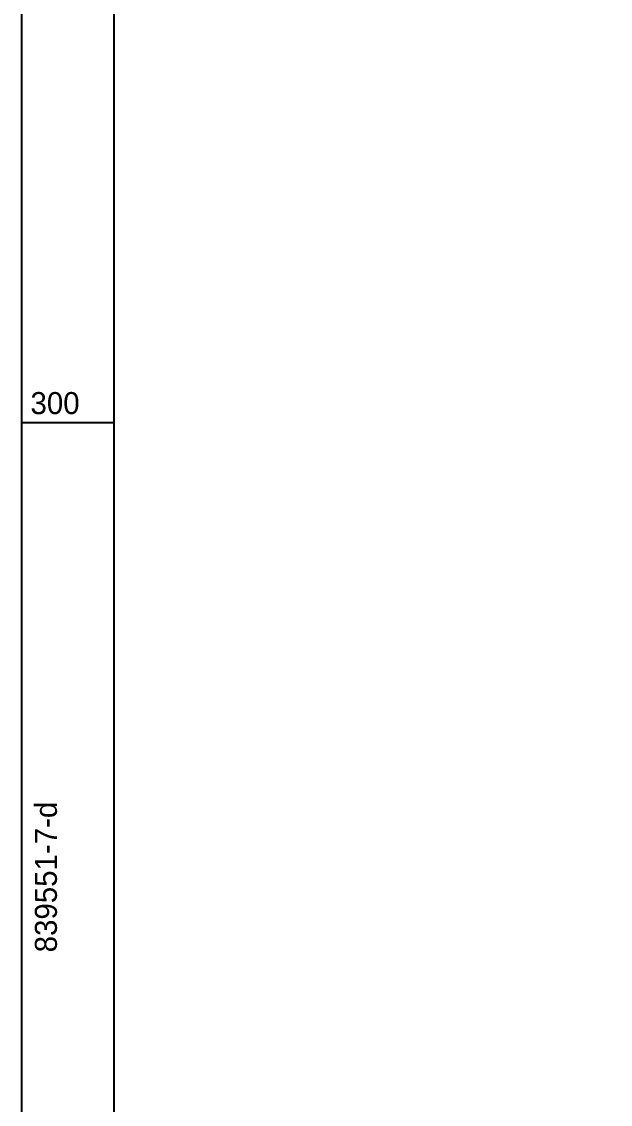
# Model space of a CAD drawing. Extents: x 551890 to 552618, y 1835759 to 1836646.
# Drawn here: x 551889.5 to 551956.3, y 1836222.6 to 1836345.6 of the extents above; entities that cross this region are included whole.
import ezdxf

# ---------------------------------------------------------------- set-up
doc = ezdxf.new("R2010")
doc.units = 0
doc.layers.add('Level 63', color=7, linetype='Continuous')

msp = doc.modelspace()

# ---------------------------------------------------------------- linework, layer by layer
at = {"layer": 'Level 63'}
for points in [[(551889.5, 1836610.5), (552610.5, 1836610.5), (552610.5, 1835889.5), (551889.5, 1835889.5)], [(551900, 1836600), (552600, 1836600), (552600, 1835900), (551900, 1835900)]]:
    msp.add_lwpolyline(points, close=True, dxfattribs=at)
msp.add_lwpolyline([(551900, 1836300), (551889.5, 1836300)], dxfattribs=at)

# ---------------------------------------------------------------- texts
msp.add_text('300', height=2.5, dxfattribs=at).set_placement((551890.5, 1836301))
msp.add_text('839551-7-d', height=2.5, rotation=90, dxfattribs=at).set_placement((551893.5, 1836239.88))

doc.saveas('drawing.dxf')
